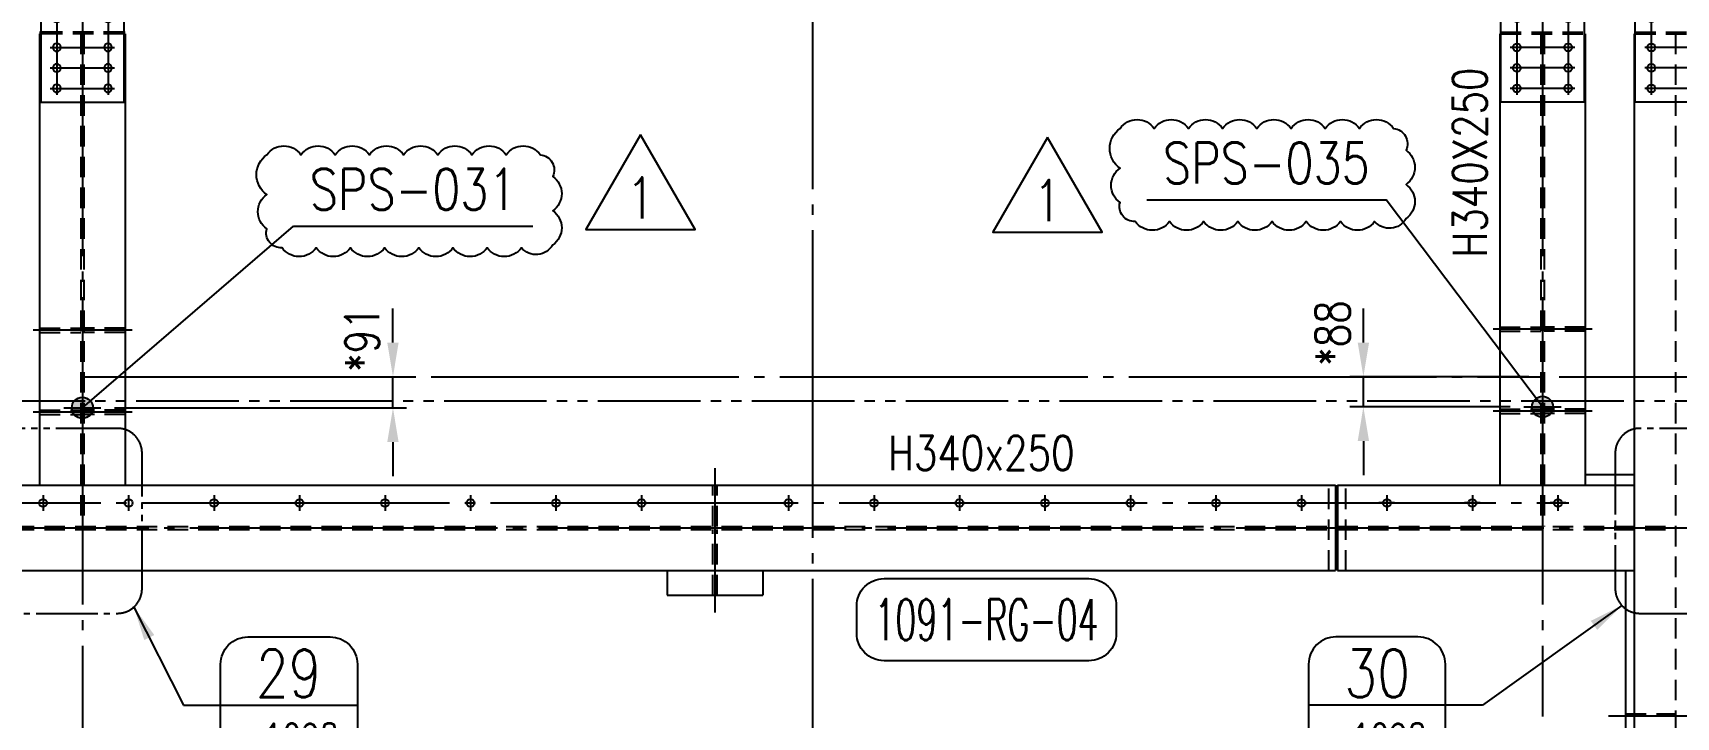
# Model space of a CAD drawing. Header units: millimetres. Extents: x 0 to 232280, y -26939 to 23794.
# Drawn here: x 73495 to 78301, y 12214 to 14216 of the extents above; entities that cross this region are included whole.
import ezdxf
from ezdxf.enums import TextEntityAlignment as Align

# ---------------------------------------------------------------- set-up
doc = ezdxf.new("R2010")
doc.units = ezdxf.units.MM
doc.header["$LTSCALE"] = 30
for name, pattern in [('JNK-CENTER', [34, 30, -1.5, 1, -1.5]), ('JNK-HIDDEN', [3, 2, -1]), ('PH2', [15, 10, -1, 1, -1, 1, -1])]:
    doc.linetypes.add(name, pattern=pattern)
for name, color, linetype in [('CEN-R', 1, 'JNK-CENTER'), ('CON-G', 3, 'Continuous'), ('CON-W', 7, 'Continuous'), ('CON-Y', 2, 'Continuous'), ('det', 2, 'PH2'), ('Dim-W', 7, 'Continuous'), ('HID-Y', 2, 'JNK-HIDDEN'), ('rev-1', 2, 'Continuous'), ('STL-OBJT', 7, 'Continuous')]:
    doc.layers.add(name, color=color, linetype=linetype)
doc.styles.add('SIMPLEX', font='simplex.shx', dxfattribs={"width": 0.8})
doc.dimstyles.new('DIM40', dxfattribs={"dimscale": 40, "dimtxt": 2.5, "dimasz": 2.5, "dimexe": 1, "dimexo": 1, "dimgap": 1, "dimtad": 1, "dimdec": 0, "dimdsep": 46, "dimtxsty": 'SIMPLEX', "dimcen": 0, "dimclrd": 7, "dimclre": 7, "dimclrt": 2, "dimadec": 1, "dimazin": 2, "dimtfac": 1, "dimtdec": 0, "dimtix": 1, "dimtmove": 2, "dimatfit": 2, "dimfxl": 1, "dimtolj": 1, "dimtzin": 0, "dimarcsym": 1})

# ---------------------------------------------------------------- blocks, each defined once
blk = doc.blocks.new('f21222')
at = {"layer": 'CEN-R'}
for p, q in [((319724.8, -21670.5), (320088.1, -21670.5)), ((319744, -21651.3), (319744, -21839.7)), ((319804, -21651.3), (319804, -21839.7)), ((319864, -21651.3), (319864, -21839.7)), ((319949, -21651.3), (319949, -21839.7)), ((320009, -21651.3), (320009, -21839.7)), ((320069, -21651.3), (320069, -21839.7)), ((319724.8, -21820.5), (320088.1, -21820.5))]:
    blk.add_line(p, q, dxfattribs=at)
at = {"layer": 'CON-G'}
for p, q in [((319904, -21620.5), (319904, -21623.5)), ((319909, -21620.5), (319909, -21623.5)), ((319904, -21867.5), (319904, -21870.5)), ((319909, -21867.5), (319909, -21870.5))]:
    blk.add_line(p, q, dxfattribs=at)
blk.add_lwpolyline([(319704, -21623.5), (320109, -21623.5), (320109, -21867.5), (319704, -21867.5)], close=True, dxfattribs=at)
for centre in [(319744, -21670.5), (319804, -21670.5), (319864, -21670.5), (319949, -21670.5), (320009, -21670.5), (320069, -21670.5), (319744, -21820.5), (319804, -21820.5), (319864, -21820.5), (319949, -21820.5), (320009, -21820.5), (320069, -21820.5)]:
    blk.add_circle(centre, 11.5, dxfattribs=at)
at = {"layer": 'HID-Y'}
for p, q in [((319904, -21867.5), (319904, -21623.5)), ((319909, -21867.5), (319909, -21623.5))]:
    blk.add_line(p, q, dxfattribs=at)
blk = doc.blocks.new('A$C15C745DD')
at = {"layer": 'CEN-R'}
for p, q in [((419.5, 2169), (15812.5, 2169)), ((11351, 2192), (11351, 2146)), ((11601, 2192), (11601, 2146)), ((11851, 2192), (11851, 2146)), ((12101, 2192), (12101, 2146)), ((12351, 2192), (12351, 2146)), ((12601, 2192), (12601, 2146)), ((12851, 2192), (12851, 2146)), ((13101, 2192), (13101, 2146)), ((13531, 2192), (13531, 2146)), ((13781, 2192), (13781, 2146)), ((14031, 2192), (14031, 2146)), ((14281, 2192), (14281, 2146)), ((14531, 2192), (14531, 2146)), ((14781, 2192), (14781, 2146)), ((15031, 2192), (15031, 2146)), ((15302.9, 2169), (15256.9, 2169)), ((15281, 2192), (15281, 2146)), ((15554, 2169), (15508, 2169)), ((15531, 2192), (15531, 2146)), ((15804, 2169), (15758, 2169)), ((15781, 2192), (15781, 2146))]:
    blk.add_line(p, q, dxfattribs=at)
at = {"layer": 'CON-G'}
for centre in [(11351, 2169), (11601, 2169), (11851, 2169), (12101, 2169), (12351, 2169), (12601, 2169), (12851, 2169), (13101, 2169), (13531, 2169), (13781, 2169), (14031, 2169), (14281, 2169), (14531, 2169), (14781, 2169), (15031, 2169), (15281, 2169), (15531, 2169), (15781, 2169)]:
    blk.add_circle(centre, 11.5, dxfattribs=at)
blk = doc.blocks.new('det-tag')
at = {"layer": 'CON-Y'}
blk.add_line((5, 0), (-5, 0), dxfattribs=at)
blk.add_lwpolyline([(-3, -5), (3, -5, 0.414214), (5, -3), (5, 3, 0.414214), (3, 5), (-3, 5, 0.414214), (-5, 3), (-5, -3, 0.414214)], format="xyb", close=True, dxfattribs=at)
at = {"layer": 'CON-G', "style": 'SIMPLEX', "width": 0.8}
blk.add_attdef('TAG', text='', height=3.5, dxfattribs=at).set_placement((0.02, 0.58), align=Align.CENTER)
at = {"layer": 'CON-Y', "style": 'SIMPLEX', "width": 0.8}
blk.add_attdef('-8888', text='', height=2, dxfattribs=at).set_placement((0, -3.34), align=Align.CENTER)
blk = doc.blocks.new('*D1351')
at = {"layer": 'DEFPOINTS', "color": 0, "transparency": 16777216}
for p in [(77918.3, 13210), (82057.9, 12767.8), (82057.9, 12767.8)]:
    blk.add_point(p, dxfattribs=at)
at = {"layer": 'Dim-W', "color": 7, "linetype": 'ByBlock', "lineweight": -2, "transparency": 16777216}
for p, q in [((77958.3, 13210), (79468, 13210)), ((80083.5, 13210), (82097.9, 13210)), ((82057.9, 13110), (82057.9, 12867.8))]:
    blk.add_line(p, q, dxfattribs=at)
at = {"layer": 'Dim-W', "color": 7, "transparency": 16777216}
for points in [[(82041.3, 13110), (82074.6, 13110), (82057.9, 13210)], [(82041.3, 12867.8), (82074.6, 12867.8), (82057.9, 12767.8)]]:
    blk.add_solid(points, dxfattribs=at)
at = {"layer": 'Dim-W', "color": 2, "transparency": 16777216, "insert": (81967.9, 12988.9), "char_height": 100, "attachment_point": 5, "rotation": 90, "style": 'SIMPLEX'}
blk.add_mtext('\\A1;442', dxfattribs=at)
blk = doc.blocks.new('A$C3987752D')
at = {"layer": 'CEN-R'}
blk.add_line((140, 422), (140, 0), dxfattribs=at)
at = {"layer": 'CON-G'}
for p, q in [((0, 372), (280, 372)), ((0, 300), (0, 372)), ((280, 300), (280, 372))]:
    blk.add_line(p, q, dxfattribs=at)
at = {"layer": 'HID-Y'}
for p, q in [((134, 372), (134, 179.5)), ((146, 372), (146, 179.5)), ((134, 170.5), (134, 50)), ((146, 170.5), (146, 50))]:
    blk.add_line(p, q, dxfattribs=at)
blk = doc.blocks.new('DUCT-TAG')
at = {"layer": 'CON-G'}
blk.add_lwpolyline([(-9.49, -1), (-9.49, 1, -0.414214), (-7.49, 3), (7.49, 3, -0.414214), (9.49, 1), (9.49, -1, -0.414214), (7.49, -3), (-7.49, -3, -0.414214)], format="xyb", close=True, dxfattribs=at)
at = {"layer": 'CON-G', "style": 'SIMPLEX', "width": 1.246304}
blk.add_attdef('NAME', text='', height=3, dxfattribs=at).set_placement((-8.19, -1.5), (8.19, -1.5), align=Align.FIT)
at = {"layer": 'CON-Y', "style": 'SIMPLEX'}
blk.add_attdef('ELEVATION', text='', height=2, dxfattribs=at).set_placement((0, -6.02), align=Align.CENTER)
blk = doc.blocks.new('A$C5A3D7FFA')
at = {"layer": 'det'}
blk.add_line((10258.9, 2556.3), (17030.6, 2556.3), dxfattribs=at)
blk = doc.blocks.new('A$C7A401FCB')
at = {"layer": 'Dim-W'}
h = blk.add_hatch(color=256, dxfattribs=at)
h.dxf.hatch_style = 1
edge = h.paths.add_edge_path()
edge.add_arc((0, -0.5), 30.9, 0, 360)
at = {"layer": 'CEN-R'}
for p, q in [((0, 53.7), (0, -54.7)), ((-54.2, -0.5), (54.2, -0.5))]:
    blk.add_line(p, q, dxfattribs=at)
at = {"layer": 'Dim-W'}
blk.add_circle((0, -0.5), 30.9, dxfattribs=at)
blk = doc.blocks.new('*D1304')
at = {"layer": 'DEFPOINTS', "color": 0, "transparency": 16777216}
for p in [(73795, 13210), (74548.2, 13210), (73694.2, 13119)]:
    blk.add_point(p, dxfattribs=at)
at = {"layer": 'Dim-W', "color": 7, "linetype": 'ByBlock', "lineweight": -2, "transparency": 16777216}
for p, q in [((74548.2, 13310), (74548.2, 13410)), ((73835, 13210), (74588.2, 13210)), ((74548.2, 13119), (74548.2, 13210)), ((73734.2, 13119), (74588.2, 13119)), ((74548.2, 13019), (74548.2, 12919))]:
    blk.add_line(p, q, dxfattribs=at)
at = {"layer": 'Dim-W', "color": 7, "transparency": 16777216}
for points in [[(74531.5, 13310), (74564.8, 13310), (74548.2, 13210)], [(74531.5, 13019), (74564.8, 13019), (74548.2, 13119)]]:
    blk.add_solid(points, dxfattribs=at)
at = {"layer": 'Dim-W', "color": 2, "transparency": 16777216, "insert": (74458.2, 13319.8), "char_height": 100, "attachment_point": 5, "rotation": 90, "style": 'SIMPLEX'}
blk.add_mtext('\\A1;*91', dxfattribs=at)
blk = doc.blocks.new('*D1313')
at = {"layer": 'DEFPOINTS', "color": 0, "transparency": 16777216}
for p in [(77386.1, 13210), (77910, 13210), (77855.7, 13122)]:
    blk.add_point(p, dxfattribs=at)
at = {"layer": 'Dim-W', "color": 7, "linetype": 'ByBlock', "lineweight": -2, "transparency": 16777216}
for p, q in [((77386.1, 13310), (77386.1, 13410)), ((77870, 13210), (77346.1, 13210)), ((77386.1, 13122), (77386.1, 13210)), ((77815.7, 13122), (77346.1, 13122)), ((77386.1, 13022), (77386.1, 12922))]:
    blk.add_line(p, q, dxfattribs=at)
at = {"layer": 'Dim-W', "color": 7, "transparency": 16777216}
for points in [[(77369.5, 13310), (77402.8, 13310), (77386.1, 13210)], [(77369.5, 13022), (77402.8, 13022), (77386.1, 13122)]]:
    blk.add_solid(points, dxfattribs=at)
at = {"layer": 'Dim-W', "color": 2, "transparency": 16777216, "insert": (77296.1, 13337.7), "char_height": 100, "attachment_point": 5, "rotation": 90, "style": 'SIMPLEX'}
blk.add_mtext('\\A1;*88', dxfattribs=at)
blk = doc.blocks.new('A$C4A5C0B5C')
at = {"layer": 'CEN-R'}
blk.add_line((289.3, 6), (0, 6), dxfattribs=at)
at = {"layer": 'HID-Y'}
for p, q in [((18.9, 12), (139.4, 12)), ((268.9, 12), (148.4, 12)), ((18.9, 0), (139.4, 0)), ((268.9, 0), (148.4, 0))]:
    blk.add_line(p, q, dxfattribs=at)
blk = doc.blocks.new('A$C30926FAF')
at = {"layer": 'CON-G'}
for p in [(0, 240), (0, 0)]:
    blk.add_blockref('A$C4A5C0B5C', p, dxfattribs=at)
blk = doc.blocks.new('revmark')
at = {"layer": 'rev-1'}
blk.add_lwpolyline([(0, 0), (-4, -6.93), (4, -6.93)], close=True, dxfattribs=at)
at = {"layer": 'rev-1', "style": 'SIMPLEX', "width": 0.8}
blk.add_attdef('REVMARK', text='', height=3, dxfattribs=at).set_placement((0, -4.62), align=Align.MIDDLE_CENTER)

msp = doc.modelspace()

# ---------------------------------------------------------------- linework, layer by layer
at = {"layer": 'CEN-R'}
for p, q in [((75774.98, 17718.78), (75774.98, 5816.78)), ((73639.98, 17523.28), (73639.98, 5091.78)), ((77909.98, 17523.28), (77909.98, 12216.51)), ((73639.98, 13209.98), (77909.98, 13209.98)), ((59673.98, 12767.78), (80905.98, 12767.78)), ((78102.98, 12217.78), (78477.98, 12217.78))]:
    msp.add_line(p, q, dxfattribs=at)
at = {"layer": 'CON-G'}
for p, q in [((73514.98, 14213.78), (73514.98, 12892.78)), ((73764.98, 14213.78), (73764.98, 12892.78)), ((77784.98, 14213.78), (77784.98, 12892.78)), ((78034.98, 14213.78), (78034.98, 12892.78)), ((78177.98, 14213.78), (78177.98, 9321.78)), ((71548.98, 12892.78), (77304.98, 12892.78)), ((77304.98, 12892.78), (77304.98, 12642.78)), ((77309.98, 12892.78), (78177.98, 12892.78)), ((77309.98, 12892.78), (77309.98, 12642.78)), ((71548.98, 12642.78), (77304.98, 12642.78)), ((77309.98, 12642.78), (78177.98, 12642.78)), ((78152.98, 12642.78), (78152.98, 10892.78))]:
    msp.add_line(p, q, dxfattribs=at)
msp.add_lwpolyline([(78177.98, 12922.78), (78034.98, 12922.78), (78034.98, 12892.78)], dxfattribs=at)
at = {"layer": 'CON-W'}
for p, q in [((76752.57, 13727.56), (77452.57, 13727.56)), ((77909.98, 13121.98), (77452.57, 13727.56)), ((73639.98, 13118.98), (74257.34, 13650.61)), ((74257.34, 13650.61), (74957.34, 13650.61))]:
    msp.add_line(p, q, dxfattribs=at)
at = {"layer": 'det', "ltscale": 0.6}
for points in [[(73234.65, 13059.15, 0.4142136), (73162.65, 12987.15), (73162.65, 12589.84, 0.4142136), (73234.65, 12517.84), (73742.44, 12517.84, 0.4142136), (73814.44, 12589.84), (73814.44, 12987.15, 0.4142136), (73742.44, 13059.15)], [(78194.66, 13059.15, 0.4142136), (78122.66, 12987.15), (78122.66, 12589.84, 0.4142136), (78194.66, 12517.84), (78702.46, 12517.84, 0.4142136), (78774.46, 12589.84), (78774.46, 12987.15, 0.4142136), (78702.46, 13059.15)]]:
    msp.add_lwpolyline(points, format="xyb", close=True, dxfattribs=at)
at = {"layer": 'HID-Y'}
for p, q in [((73635.48, 14213.78), (73635.48, 12772.28)), ((73644.48, 14213.78), (73644.48, 12772.28)), ((77905.48, 14213.78), (77905.48, 12772.28)), ((77914.48, 14213.78), (77914.48, 12772.28)), ((78298.48, 14213.78), (78298.48, 9321.78)), ((77284.98, 12642.78), (77284.98, 12892.78)), ((77334.98, 12642.78), (77334.98, 12892.78)), ((71548.98, 12772.28), (77304.98, 12772.28)), ((71548.98, 12763.28), (77304.98, 12763.28)), ((77309.98, 12772.28), (78298.48, 12772.28)), ((77309.98, 12763.28), (78298.48, 12763.28)), ((78152.98, 12223.78), (78298.48, 12223.78))]:
    msp.add_line(p, q, dxfattribs=at)
at = {"layer": 'rev-1'}
for points in [[(76674.49, 13936.49, -0.5205671), (76774.49, 13936.49, -0.5205671), (76874.49, 13936.49, -0.5205671), (76974.49, 13936.49, -0.5205671), (77074.49, 13936.49, -0.5205671), (77174.49, 13936.49, -0.5205671), (77274.49, 13936.49, -0.5205671), (77374.49, 13936.49, -0.5205671), (77474.49, 13936.49, -0.5205671), (77510.78, 13872.78, -0.5205671), (77510.78, 13772.78, -0.5205671), (77510.78, 13672.78, -0.5205671), (77419.01, 13664.55, -0.5205671), (77319.01, 13664.55, -0.5205671), (77219.01, 13664.55, -0.5205671), (77119.01, 13664.55, -0.5205671), (77019.01, 13664.55, -0.5205671), (76919.01, 13664.55, -0.5205671), (76819.01, 13664.55, -0.5205671), (76719.01, 13664.55, -0.5205671), (76674.49, 13720.04, -0.5205671), (76674.49, 13820.04, -0.5205671)], [(74179.26, 13859.54, -0.5205671), (74279.26, 13859.54, -0.5205671), (74379.26, 13859.54, -0.5205671), (74479.26, 13859.54, -0.5205671), (74579.26, 13859.54, -0.5205671), (74679.26, 13859.54, -0.5205671), (74779.26, 13859.54, -0.5205671), (74879.26, 13859.54, -0.5205671), (74979.26, 13859.54, -0.5205671), (75015.55, 13795.83, -0.5205671), (75015.55, 13695.83, -0.5205671), (75015.55, 13595.83, -0.5205671), (74923.78, 13587.6, -0.5205671), (74823.78, 13587.6, -0.5205671), (74723.78, 13587.6, -0.5205671), (74623.78, 13587.6, -0.5205671), (74523.78, 13587.6, -0.5205671), (74423.78, 13587.6, -0.5205671), (74323.78, 13587.6, -0.5205671), (74223.78, 13587.6, -0.5205671), (74179.26, 13643.09, -0.5205671), (74179.26, 13743.09, -0.5205671)]]:
    msp.add_lwpolyline(points, format="xyb", close=True, dxfattribs=at)
at = {"layer": 'STL-OBJT'}
for p, q in [((73935.19, 12248.98), (74044.17, 12248.98)), ((77734.77, 12248.98), (77625.8, 12248.98))]:
    msp.add_line(p, q, dxfattribs=at)

# ---------------------------------------------------------------- block references
at = {"layer": 'CON-G'}
for name, p in [('A$C30926FAF', (73496.1, 13099.99)), ('A$C30926FAF', (77766.1, 13102.99)), ('A$C5A3D7FFA', (61738.7, 10583)), ('A$C15C745DD', (62173.98, 10671.79))]:
    msp.add_blockref(name, p, dxfattribs=at)
at = {"layer": 'CON-G', "xscale": -1, "rotation": 180}
msp.add_blockref('A$C3987752D', (75349.98, 12942.78), dxfattribs=at)
at = {"layer": 'CON-W', "xscale": -1, "rotation": 90}
msp.add_blockref('f21222', (51894.47, 334122.75), dxfattribs=at)
at = {"layer": 'CON-W', "rotation": 270}
for p in [(99655.49, 334122.75), (100048.49, 334122.75)]:
    msp.add_blockref('f21222', p, dxfattribs=at)
at = {"layer": 'CON-Y'}
ref = msp.add_blockref('det-tag', (74244.17, 12248.98), dxfattribs=dict(at, xscale=-40, yscale=40, zscale=40))
ref.add_attrib('TAG', '29', dxfattribs={"layer": 'CON-G', "height": 140, "style": 'SIMPLEX', "width": 0.8}).set_placement((74243.23, 12272.18), align=Align.CENTER)
ref.add_attrib('-8888', '-1098', dxfattribs={"height": 80, "style": 'SIMPLEX', "width": 0.8}).set_placement((74244.17, 12115.38), align=Align.CENTER)
at = {"layer": 'CON-Y', "xscale": 40, "yscale": 40, "zscale": 40}
msp.add_blockref('det-tag', (77425.8, 12248.98), dxfattribs=at).add_auto_attribs({'TAG': '30', '-8888': '-1098'})
at = {"layer": 'Dim-W'}
for p in [(73639.98, 13119.48), (77909.98, 13122.48)]:
    msp.add_blockref('A$C7A401FCB', p, dxfattribs=at)
at = {"layer": 'rev-1', "xscale": 40, "yscale": 40, "zscale": 40}
for p in [(75272.45, 13918.15), (76462.6, 13910.55)]:
    msp.add_blockref('revmark', p, dxfattribs=at).add_auto_attribs({'REVMARK': '1'})
at = {"layer": 'STL-OBJT'}
ref = msp.add_blockref('DUCT-TAG', (76283.9, 12499.38), dxfattribs=dict(at, xscale=40, yscale=40, zscale=40, rotation=180))
ref.add_attrib('NAME', '1091-RG-04', dxfattribs={"layer": 'CON-G', "height": 120, "style": 'SIMPLEX', "width": 0.570448}).set_placement((75956.3, 12439.38), (76611.5, 12439.38), align=Align.FIT)

# ---------------------------------------------------------------- texts
at = {"layer": 'CON-G', "style": 'SIMPLEX', "width": 0.8}
for s, p in [('SPS-035', (77102.57, 13775.56)), ('SPS-031', (74607.34, 13698.61))]:
    msp.add_text(s, height=120, dxfattribs=at).set_placement(p, align=Align.CENTER)
at = {"layer": 'CON-Y', "style": 'SIMPLEX', "width": 0.8}
msp.add_text('H340X250', height=100, rotation=90, dxfattribs=at).set_placement((77747.43, 13559.15))
msp.add_text('H340x250', height=100, dxfattribs=at).set_placement((75996.24, 12937.03))

# ---------------------------------------------------------------- dimensions: what is measured, and where the dimension line sits
at = {"layer": 'Dim-W'}
for base, p1, p2, picture, middle in [((74548.16, 13209.98), (73694.21, 13118.98), (73794.98, 13209.98), '*D1304', (74458.16, 13319.83)), ((77386.15, 13209.98), (77855.74, 13121.98), (77909.98, 13209.98), '*D1313', (77296.15, 13337.74))]:
    dim = msp.add_linear_dim(base=base, p1=p1, p2=p2, angle=90, text='*<>', dimstyle='DIM40', dxfattribs=at)
    dim.commit()
    dim.dimension.update_dxf_attribs({"geometry": picture, "text_midpoint": middle, "dimtype": 160})
dim = msp.add_linear_dim(base=(82057.92, 12767.78), p1=(77918.31, 13209.98), p2=(82057.92, 12767.78), angle=90, dimstyle='DIM40', dxfattribs=at)
dim.commit()
dim.dimension.update_dxf_attribs({"geometry": '*D1351', "text_midpoint": (81967.92, 12988.88)})

# ---------------------------------------------------------------- leaders
at = {"layer": 'CON-G'}
for points in [[(73790.63, 12536.34), (73935.19, 12248.98)], [(78141.96, 12540.79), (77734.77, 12248.98)]]:
    msp.add_leader(points, dimstyle='DIM40', override={"dimgap": 1, "dimtad": 0}, dxfattribs=at)

doc.saveas('drawing.dxf')
